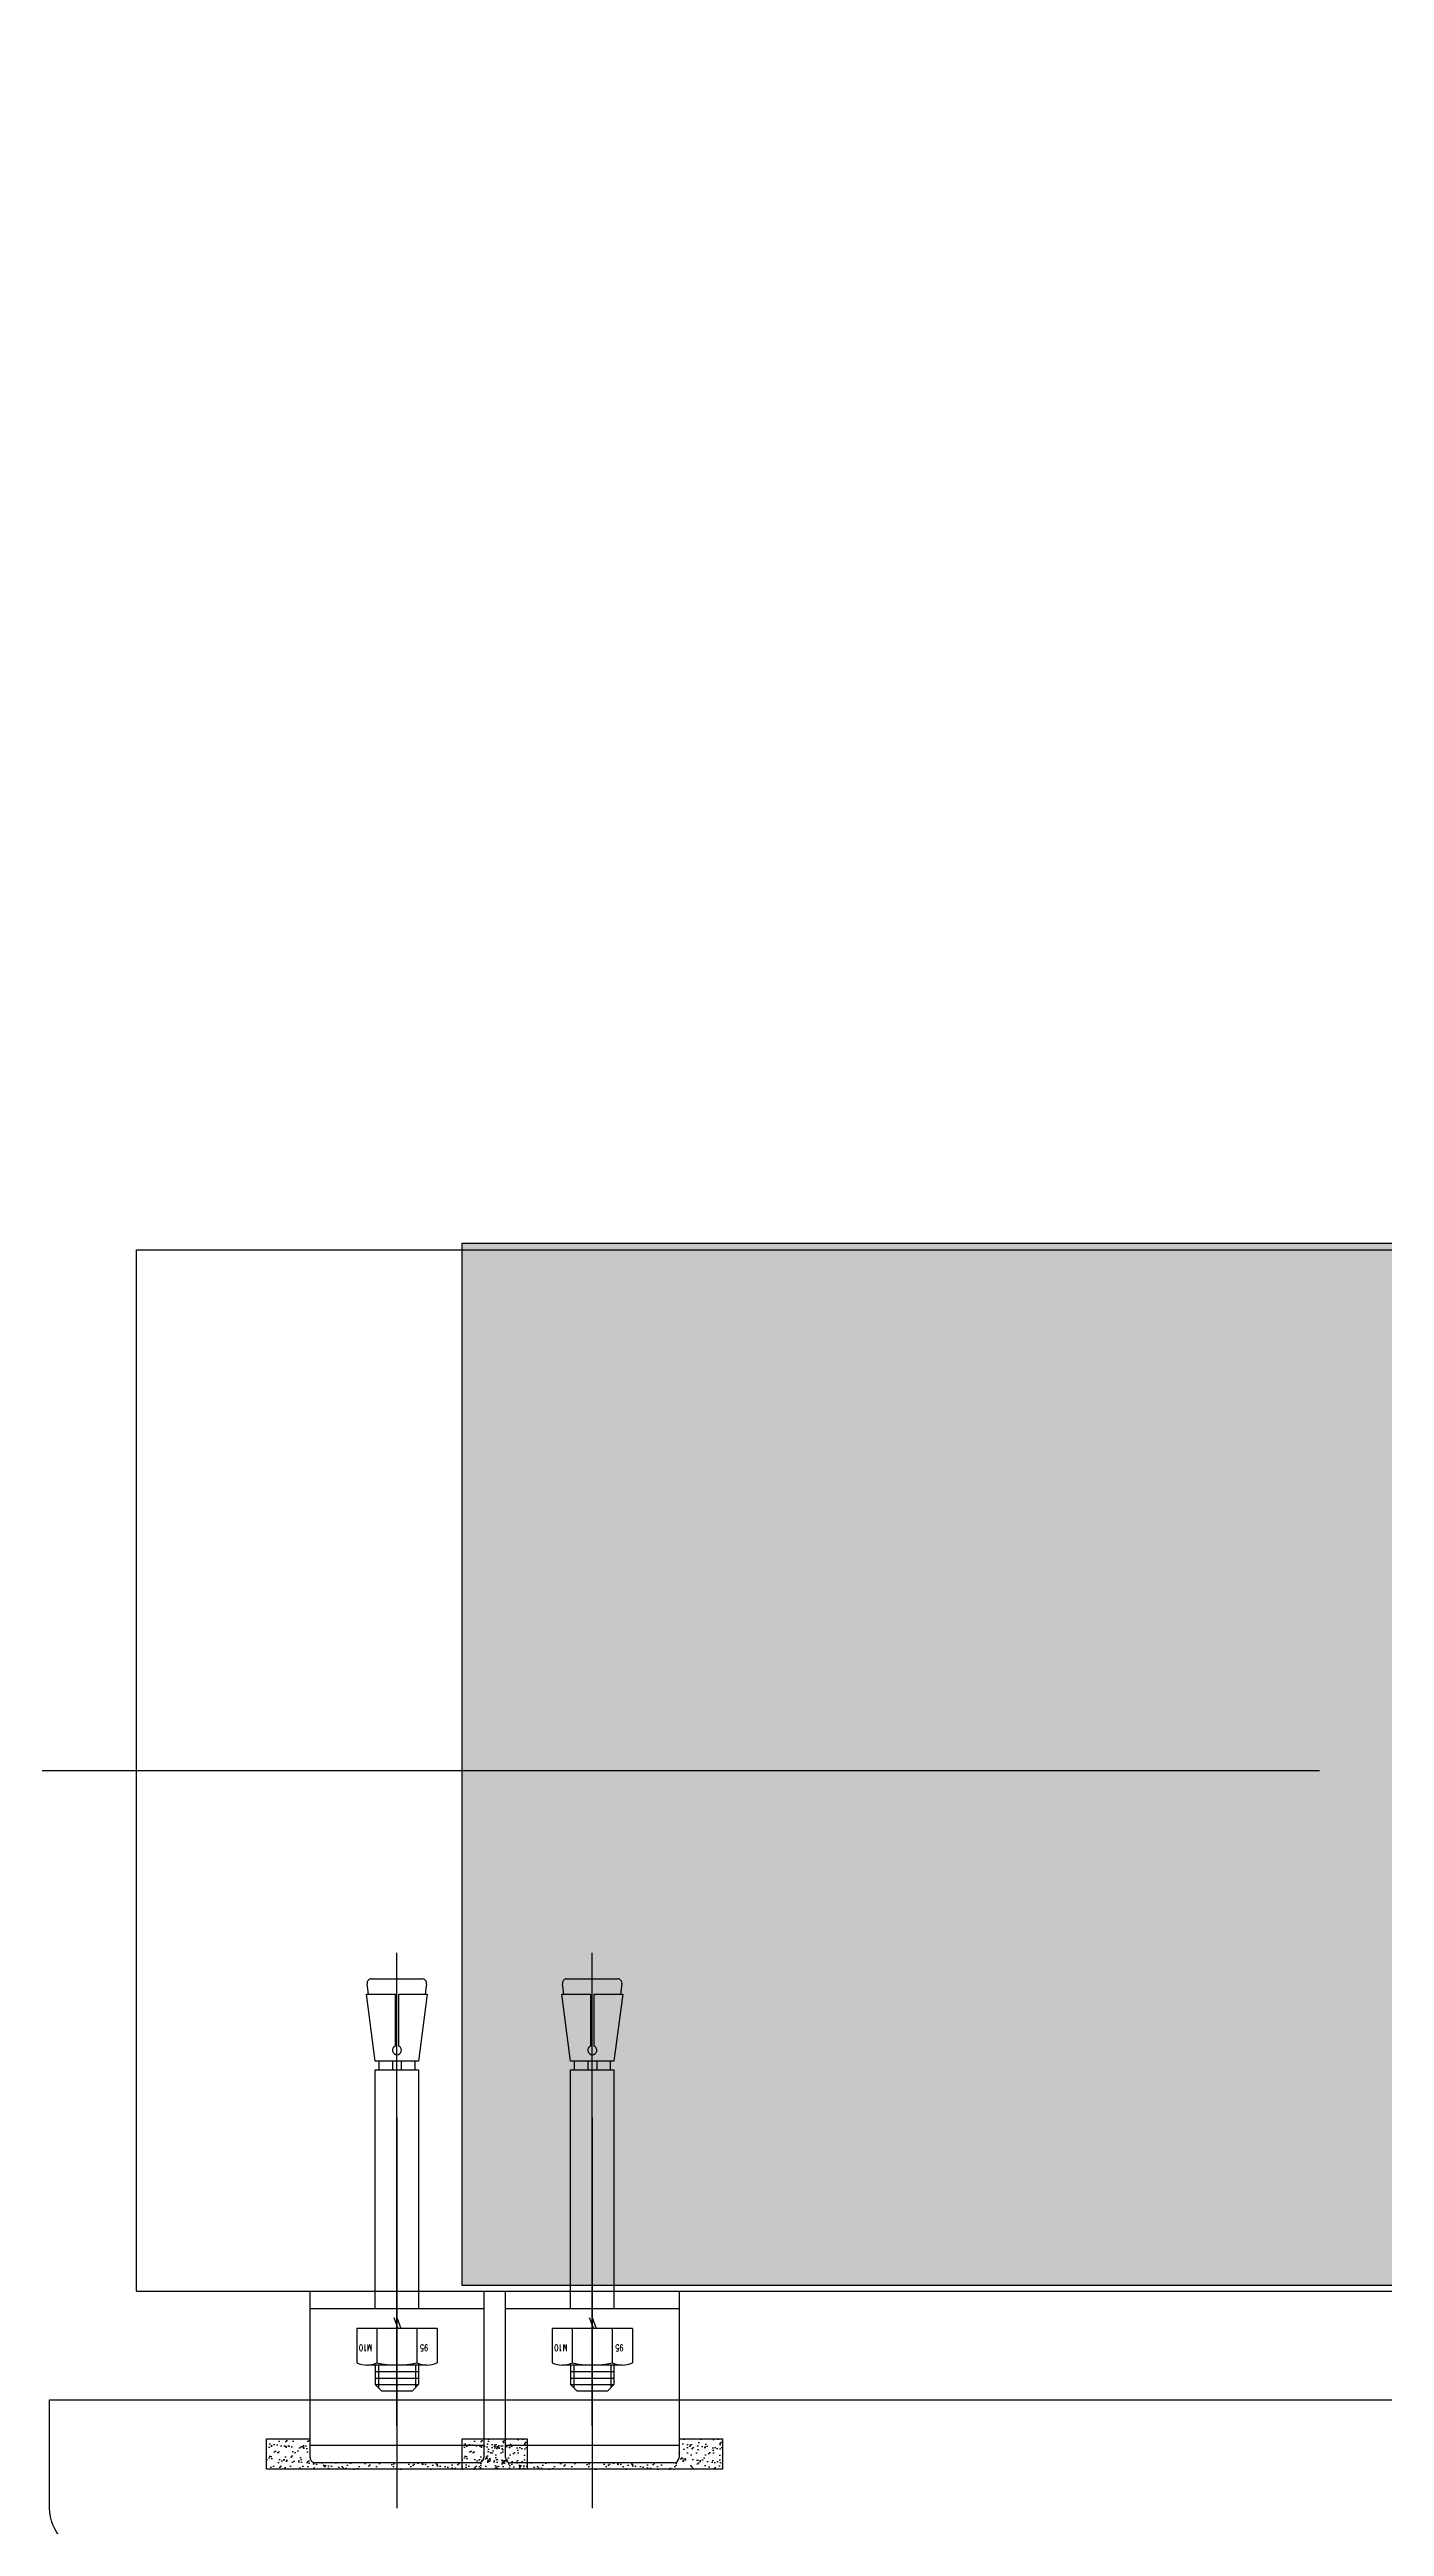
# Model space of a CAD drawing. Extents: x 296441 to 853063, y 459050 to 1117990.
# Drawn here: x 619623 to 619931, y 566853 to 567424 of the extents above; entities that cross this region are included whole.
import ezdxf
from ezdxf.enums import TextEntityAlignment as Align
from ezdxf.xclip import XClip

# ---------------------------------------------------------------- set-up
doc = ezdxf.new("R2010")
doc.units = 0
doc.header["$LTSCALE"] = 1000
doc.header["$XCLIPFRAME"] = 0
for name, pattern in [('14-GRID$0$CENTER2', [28.575, 19.05, -3.175, 3.175, -3.175]), ('CENTER', [50.8, 31.75, -6.35, 6.35, -6.35]), ('DASH', [0.35, 0.25, -0.1]), ('DOTE', [2.42, 2, -0.2, 0.02, -0.2])]:
    doc.linetypes.add(name, pattern=pattern)
for name, color, linetype in [('0-COL-H1', 170, 'Continuous'), ('14-GRID$0$G-GRID', 9, '14-GRID$0$CENTER2'), ('5PJ(配件)', 13, 'Continuous'), ('8XX(虚线)', 8, 'DASH'), ('A-SECT-FNSH', 6, 'Continuous'), ('G-FL03$0$A-OVLK', 140, 'Continuous'), ('WALL', 242, 'Continuous'), ('ZT1_Dim---标注---PM、LM、DY、JD', 252, 'Continuous'), ('ZT3_辅材--五金件-------------JD', 13, 'Continuous')]:
    doc.layers.add(name, color=color, linetype=linetype)
doc.styles.add('ZT_文字标注', font='ROMANS.shx', dxfattribs={"width": 0.7, "bigfont": '@1chinese.shx'})

# ---------------------------------------------------------------- blocks, each defined once
blk = doc.blocks.new('ZT_钢膨胀螺栓_M10X95')
at = {"layer": 'ZT3_辅材--五金件-------------JD'}
for p, q in [((-13, -6.93), (-13, 6.93)), ((-4.6, 9.24), (-12.5, 9.24)), ((-4.6, -9.24), (-4.6, 9.24)), ((57.07, 5), (72.44, 7)), ((72.44, 7), (72.44, 0.42)), ((72.44, 6.54), (74.87, 6.85)), ((76, 5.86), (76, -5.86)), ((-17.5, 5), (-19, 3.5)), ((-19, -3.5), (-19, 3.5)), ((-13, 4.25), (-18.25, 4.25)), ((-13, 5), (-17.5, 5)), ((-17.5, 5), (-17.5, -5)), ((-16, 5), (-16, -5)), ((-14.5, 5), (-14.5, -5)), ((-4.6, 4.62), (-12.5, 4.62)), ((-2, 0.7), (-4.6, -0.25)), ((-2, 0), (-4.6, -0.94)), ((0, 5), (55, 5)), ((55, 5), (55, -5)), ((57.07, 4.13), (55, 4.13)), ((57.07, 1.02), (55, 1.02)), ((57.07, -5), (57.07, 5)), ((72.44, 0.42), (60.52, 0.42)), ((-17.5, -5), (-19, -3.5)), ((-13, -4.25), (-18.25, -4.25)), ((-13, -5), (-17.5, -5)), ((-4.6, -4.62), (-12.5, -4.62)), ((55, -5), (0, -5)), ((57.07, -1.02), (55, -1.02)), ((57.07, -4.13), (55, -4.13)), ((72.44, -7.01), (57.07, -5)), ((60.52, -0.42), (72.44, -0.42)), ((72.44, -0.42), (72.44, -7.01)), ((-4.6, -9.24), (-12.5, -9.24)), ((74.87, -6.85), (72.44, -6.54))]:
    blk.add_line(p, q, dxfattribs=at)
at = {"layer": 'ZT3_辅材--五金件-------------JD', "color": 1, "linetype": 'DOTE', "ltscale": 5}
blk.add_line((-27, 0), (82, 0), dxfattribs=at)
at = {"layer": 'ZT3_辅材--五金件-------------JD'}
for centre, radius, start, end in [((-7.42, 6.93), 5.58, 155.5673, 204.4327), ((75, 5.86), 1, 0, 97.412), ((8.58, 0), 21.58, 167.6432, 192.3568), ((59.57, 0), 1.04, 23.5782, 336.4218), ((-7.42, -6.93), 5.58, 155.5673, 204.4327), ((75, -5.86), 1, 262.588, 0)]:
    blk.add_arc(centre, radius, start, end, dxfattribs=at)
at = {"layer": 'Defpoints', "color": 250, "style": 'ZT_文字标注', "width": 0.7}
for s, p in [('M10', (-9.01, 7.23)), ('95', (-9.01, -6.24))]:
    blk.add_text(s, height=1.5, rotation=90, dxfattribs=at).set_placement(p, align=Align.MIDDLE)
blk = doc.blocks.new('*U2473')
at = {"layer": 'ZT3_辅材--五金件-------------JD', "rotation": 270}
blk.add_blockref('ZT_钢膨胀螺栓_M10X95', (0, 0), dxfattribs=at)
blk = doc.blocks.new('L形挂件')
at = {"layer": '8XX(虚线)', "ltscale": 25}
h = blk.add_hatch(dxfattribs=at)
h.set_pattern_fill('AR-SAND', color=256, scale=0.05, style=0)
h.set_pattern_definition([(52.5, (-25.0006, -59.7017), (2.44707, -0.08), [0, -1.9304, 0, -2.159, 0, -2.06375]), (82.5, (-25.0006, -59.7017), (3.58413, 2.24762), [0, -1.0414, 0, -1.7399, 0, -0.66675]), (122.5, (-25.0006, -61.2638), (0.00719, 3.95496), [0, -0.635, 0, -2.286, 0, -2.9845]), (132.5, (-25.0006, -61.2638), (1.11465, 3.81778), [0, -0.3175, 0, -1.4986, 0, -1.7145])])
edge = h.paths.add_edge_path()
edge.add_line((-34, -29.7), (-41, -29.7))
edge.add_line((-41, -29.7), (-41, -59.7))
edge.add_line((-41, -59.7), (-39.5, -59.7))
edge.add_line((-39.5, -59.7), (-39.5, -40.9))
edge.add_arc((-38.3, -40.9), 1.2, 90, 180, ccw=False)
edge.add_line((-38.3, -39.7), (-34, -39.7))
edge.add_line((-34, -39.7), (-34, -29.7))
edge = h.paths.add_edge_path()
edge.add_line((-41, -89.7), (-34, -89.7))
edge.add_line((-34, -89.7), (-34, -79.7))
edge.add_line((-34, -79.7), (-38.3, -79.7))
edge.add_arc((-38.3, -78.5), 1.2, -180, -90, ccw=False)
edge.add_line((-39.5, -78.5), (-39.5, -59.7))
edge.add_line((-39.5, -59.7), (-41, -59.7))
edge.add_line((-41, -59.7), (-41, -89.7))
h = blk.add_hatch(dxfattribs=at)
h.set_pattern_fill('AR-SAND', color=256, scale=0.05, angle=180, style=0)
h.set_pattern_definition([(52.5, (-25.0006, -104.7017), (2.44707, -0.08), [0, -1.9304, 0, -2.159, 0, -2.06375]), (82.5, (-25.0006, -104.7017), (3.58413, 2.24762), [0, -1.0414, 0, -1.7399, 0, -0.66675]), (122.5, (-25.0006, -106.2638), (0.00719, 3.95496), [0, -0.635, 0, -2.286, 0, -2.9845]), (132.5, (-25.0006, -106.2638), (1.11465, 3.81778), [0, -0.3175, 0, -1.4986, 0, -1.7145])])
edge = h.paths.add_edge_path()
edge.add_line((-41, -134.7), (-34, -134.7))
edge.add_line((-34, -134.7), (-34, -124.7))
edge.add_line((-34, -124.7), (-38.3, -124.7))
edge.add_arc((-38.3, -123.5), 1.2, -180, -90, ccw=False)
edge.add_line((-39.5, -123.5), (-39.5, -104.7))
edge.add_line((-39.5, -104.7), (-41, -104.7))
edge.add_line((-41, -104.7), (-41, -134.7))
edge = h.paths.add_edge_path()
edge.add_line((-34, -74.7), (-41, -74.7))
edge.add_line((-41, -74.7), (-41, -104.7))
edge.add_line((-41, -104.7), (-39.5, -104.7))
edge.add_line((-39.5, -104.7), (-39.5, -85.9))
edge.add_arc((-38.3, -85.9), 1.2, 90, 180, ccw=False)
edge.add_line((-38.3, -84.7), (-34, -84.7))
edge.add_line((-34, -84.7), (-34, -74.7))
at = {"color": 8}
for p, q in [((-41, -29.7), (-34, -29.7)), ((-41, -74.7), (-34, -74.7))]:
    blk.add_line(p, q, dxfattribs=at)
at = {"color": 1, "linetype": 'CENTER', "ltscale": 10}
for p, q in [((40, -59.7), (-50, -59.7)), ((40, -59.7), (-50, -59.7)), ((40, -104.7), (-50, -104.7)), ((40, -104.7), (-50, -104.7))]:
    blk.add_line(p, q, dxfattribs=at)
at = {"layer": '5PJ(配件)'}
for p, q in [((-4, -79.7), (-4, -39.7)), ((-38.3, -84.7), (-25, -84.7)), ((-35.5, -124.7), (-35.5, -84.7)), ((-39.5, -110.9), (-39.5, -85.9)), ((-39.5, -123.5), (-39.5, -110.9)), ((-25, -124.7), (-38.3, -124.7))]:
    blk.add_line(p, q, dxfattribs=at)
for points in [[(-25, -39.7), (0, -39.7)], [(0, -40.13), (0, -79.7), (-25, -79.7)], [(-25, -84.7), (0, -84.7), (0, -124.7)], [(0, -124.7), (-25, -124.7)]]:
    blk.add_lwpolyline(points, dxfattribs=at)
for centre, start, end in [((-38.3, -85.9), 90, 180), ((-38.3, -123.5), 180, 270)]:
    blk.add_arc(centre, 1.2, start, end, dxfattribs=at)
at = {"layer": '8XX(虚线)', "ltscale": 25}
for p, q in [((-41, -89.7), (-41, -29.7)), ((-34, -29.7), (-34, -39.7)), ((-41, -134.7), (-41, -74.7)), ((-34, -74.7), (-34, -84.7)), ((-34, -79.7), (-34, -89.7)), ((-34, -89.7), (-41, -89.7)), ((-34, -124.7), (-34, -134.7)), ((-34, -134.7), (-41, -134.7))]:
    blk.add_line(p, q, dxfattribs=at)
at = {"layer": '8XX(虚线)', "linetype": 'Continuous', "ltscale": 25}
for p, q in [((-38.3, -39.7), (-25, -39.7)), ((-35.5, -79.7), (-35.5, -39.7)), ((-39.5, -65.9), (-39.5, -40.9)), ((-39.5, -78.5), (-39.5, -65.9)), ((-25, -79.7), (-38.3, -79.7))]:
    blk.add_line(p, q, dxfattribs=at)
at = {"layer": '8XX(虚线)', "linetype": 'DASH', "ltscale": 25}
blk.add_line((-4, -124.7), (-4, -84.7), dxfattribs=at)
for centre, start, end in [((-38.3, -40.9), 90, 180), ((-38.3, -78.5), 180, 270)]:
    blk.add_arc(centre, 1.2, start, end, dxfattribs=at)
at = {"layer": 'ZT3_辅材--五金件-------------JD', "rotation": 90}
for p in [(-4, -59.7), (-4, -104.7)]:
    blk.add_blockref('*U2473', p, dxfattribs=at)
blk = doc.blocks.new('20191017203520')
at = {"layer": 'A-SECT-FNSH', "ltscale": 30, "elevation": 0.02}
blk.add_lwpolyline([(-496.49, -60), (-584.99, -60, -0.414214), (-594.99, -50), (-594.99, -25), (-119.97, -25), (-119.97, -60), (-219.97, -60), (-219.97, -75), (-269.97, -75), (-269.97, -60), (-446.49, -60), (-446.49, -75), (-496.49, -75), (-496.49, -60)], format="xyb", dxfattribs=at)
at = {"layer": 'ZT1_Dim---标注---PM、LM、DY、JD', "ltscale": 10, "rotation": 90}
blk.add_blockref('L形挂件', (-574.69, 0, -18.45), dxfattribs=at)
blk = doc.blocks.new('G1三层')
at = {"layer": 'G-FL03$0$A-OVLK', "extrusion": (8.34702e-21, 4.5439e-05, 1), "elevation": 0.08}
for points in [[(770405.05, 407562.84), (765287.05, 407562.84), (765287.05, 411380.77)], [(770354.05, 407613.84), (765338.05, 407613.84), (765338.05, 411329.77)], [(770236.05, 407731.84), (765456.05, 407731.84), (765456.05, 411211.77)]]:
    blk.add_lwpolyline(points, dxfattribs=at)
at = {"layer": 'WALL', "extrusion": (8.34702e-21, 4.5439e-05, 1)}
for p, q in [((769491.03, 408141.85), (769491.03, 407901.85)), ((769491.05, 408141.85), (769826.06, 408141.85)), ((769491.05, 407901.85), (770066.06, 407901.85))]:
    blk.add_line(p, q, dxfattribs=at)
at = {"ltscale": 30}
ref = blk.add_blockref('20191017203520', (770066.06, 407901.85), dxfattribs=at)
XClip(ref).set_block_clipping_path([(-602.1857616598, -127.087663116), (125.2243415034, 120.0094172589)])

msp = doc.modelspace()

# ---------------------------------------------------------------- linework, layer by layer
at = {"layer": '0-COL-H1'}
msp.add_lwpolyline([(619978.45, 567408.67), (619978.45, 567148.67), (619718.45, 567148.67), (619718.45, 566908.67), (620218.45, 566908.67), (620218.45, 567408.67)], close=True, dxfattribs=at)
at = {"layer": '0-COL-H1', "color": 254}
msp.add_solid([(619978.45, 567148.67), (620218.45, 566908.67), (619718.45, 567148.67), (619718.45, 566908.67)], dxfattribs=at)
at = {"layer": '14-GRID$0$G-GRID', "color": 8, "ltscale": 0.1}
msp.add_line((595151.01, 567027.23), (674432.54, 567027.23), dxfattribs=at)

# ---------------------------------------------------------------- block references
msp.add_blockref('G1三层', (-149847.57, 159005.38))

doc.saveas('drawing.dxf')
